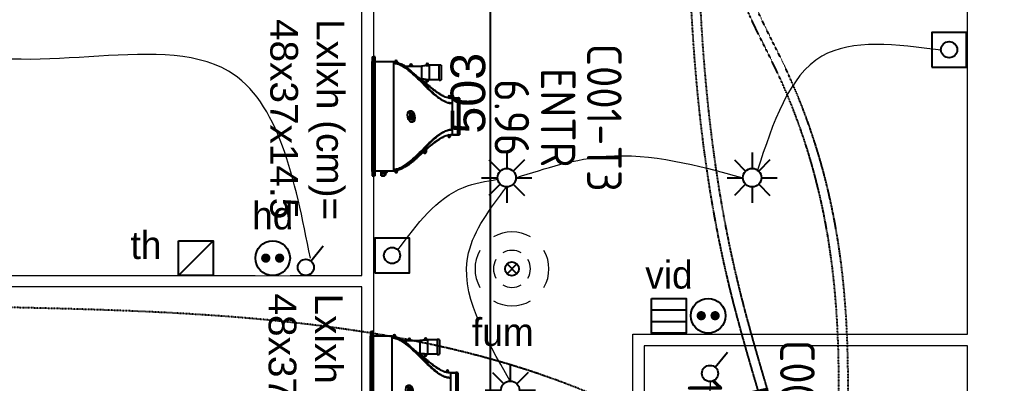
# Model space of a CAD drawing. Header units: millimetres. Extents: x 454430 to 532383, y -370512 to -310890.
# Drawn here: x 463723 to 467927, y -332664 to -331088 of the extents above; entities that cross this region are included whole.
import ezdxf

# ---------------------------------------------------------------- set-up
doc = ezdxf.new("R2010")
doc.units = ezdxf.units.MM
doc.set_wipeout_variables(frame=1)
doc.linetypes.add('prlm_ef', pattern=[0.165, 0.1, -0.065])
doc.linetypes.add('prlm_gaz', pattern=[36, 24, -3, 0, -3, 0, -3, 0, -3])
doc.layers.add('_GAZELEC-BOITE INCORPO', color=36, linetype='Continuous', lineweight=18)
for name, color, linetype in [('_GAZELEC-EAU CHAUDE', 1, 'Continuous'), ('prlm-CHAUFF', 30, 'Continuous'), ('prlm-EAU-EF', 161, 'Continuous'), ('prlm-ELEC-CFA', 181, 'Continuous'), ('prlm-ELEC-CFO', 201, 'Continuous'), ('prlm-ELEC-SSI', 230, 'Continuous'), ('prlm-GAZ', 20, 'Continuous')]:
    doc.layers.add(name, color=color, linetype=linetype)
doc.layers.add('prlm-xpoly', color=7, linetype='Continuous', plot=False)
doc.styles.add('Arial', font='arial.ttf')
doc.styles.add('prlm-elec-cfa', font='comic.ttf', dxfattribs={"height": 12})
doc.styles.add('prlm-elec-cfo', font='comic.ttf', dxfattribs={"height": 12})
doc.styles.add('prlm-elec-ssi', font='comic.ttf', dxfattribs={"height": 12})
doc.styles.add('prlm-xpoly', font='isocp.shx', dxfattribs={"height": 15})
doc.styles.get("Standard").update_dxf_attribs({"font": 'arial.ttf'})
doc.dimstyles.new('200', dxfattribs={"dimtxt": 150, "dimasz": 25, "dimexe": 50, "dimexo": 50, "dimgap": 20, "dimtad": 1, "dimdec": 0, "dimlfac": 0.1, "dimdsep": 46, "dimtxsty": 'Arial', "dimblk1": 'DOTBLANK', "dimblk2": 'DOTBLANK', "dimsah": 1, "dimcen": 25, "dimclrd": 5, "dimclre": 5, "dimadec": 0, "dimazin": 0, "dimtfac": 1, "dimtdec": 0, "dimtmove": 0, "dimatfit": 3, "dimldrblk": 'DOTBLANK', "dimfxl": 50, "dimtolj": 1, "dimtzin": 0, "dimarcsym": 0})

# ---------------------------------------------------------------- blocks, each defined once
blk = doc.blocks.new('xi.SA')
at = {"layer": 'prlm-ELEC-CFO', "color": 0}
blk.add_lwpolyline([(0.2, -1.28), (5.5, 5.28)], dxfattribs=at)
blk.add_circle((-2, -4), 3.5, dxfattribs=at)
blk = doc.blocks.new('xi.PC')
at = {"color": 0, "lineweight": 5}
blk.add_wipeout([(-7.5, -7.5), (7.5, -7.5), (7.5, 7.5), (-7.5, 7.5)], dxfattribs=at).dxf.layer = 'prlm-ELEC-CFO'
at = {"layer": 'prlm-ELEC-CFO', "color": 0, "linetype": 'ByBlock', "lineweight": 5, "const_width": 2}
for points in [[(-4, 0, 1), (-2, 0, 1)], [(2, 0, 1), (4, 0, 1)]]:
    blk.add_lwpolyline(points, format="xyb", close=True, dxfattribs=at)
at = {"layer": 'prlm-ELEC-CFO', "color": 0, "linetype": 'ByBlock', "lineweight": -2}
blk.add_circle((0, 0), 7.5, dxfattribs=at)
blk = doc.blocks.new('xi.BP')
at = {"layer": 'prlm-ELEC-CFO', "color": 0, "flags": 128}
blk.add_lwpolyline([(-7.5, -7.5), (7.5, -7.5), (7.5, 7.5), (-7.5, 7.5)], close=True, dxfattribs=at)
at = {"layer": 'prlm-ELEC-CFO', "color": 0}
blk.add_circle((0, 0), 3.5, dxfattribs=at)
blk = doc.blocks.new('xi.SPOT')
at = {"color": 0, "lineweight": 5}
blk.add_wipeout([(-4, 0), (-2.83, -2.83), (0, -4), (2.83, -2.83), (4, 0), (2.83, 2.83), (0, 4), (-2.83, 2.83)], dxfattribs=at).dxf.layer = 'prlm-ELEC-CFO'
at = {"layer": 'prlm-ELEC-CFO', "color": 0, "linetype": 'ByBlock', "lineweight": -2, "flags": 128}
for points in [[(0, 10.88), (0, 4)], [(-7.69, 7.69), (-2.83, 2.83)], [(7.69, 7.69), (2.83, 2.83)], [(-10.88, 0), (-4, 0)], [(4, 0), (10.88, 0)], [(-2.83, -2.83), (-7.69, -7.69)], [(0, -4), (0, -10.88)], [(2.83, -2.83), (7.69, -7.69)]]:
    blk.add_lwpolyline(points, dxfattribs=at)
at = {"layer": 'prlm-ELEC-CFO', "color": 0, "linetype": 'ByBlock', "lineweight": -2}
blk.add_circle((0, 0), 4, dxfattribs=at)
blk = doc.blocks.new('xi.PCHD')
at = {"color": 0, "lineweight": 5}
blk.add_wipeout([(-7.5, -7.5), (7.5, -7.5), (7.5, 7.5), (-7.5, 7.5)], dxfattribs=at).dxf.layer = 'prlm-ELEC-CFO'
at = {"layer": 'prlm-ELEC-CFO', "color": 0, "linetype": 'ByBlock', "lineweight": 5, "const_width": 2}
for points in [[(-4, 0, 1), (-2, 0, 1)], [(2, 0, 1), (4, 0, 1)]]:
    blk.add_lwpolyline(points, format="xyb", close=True, dxfattribs=at)
at = {"layer": 'prlm-ELEC-CFO', "color": 0, "linetype": 'ByBlock', "lineweight": -2}
blk.add_circle((0, 0), 7.5, dxfattribs=at)
blk = doc.blocks.new('xi.fum')
at = {"color": 0}
blk.add_wipeout([(-10.61, -10.61), (-15, 0), (-10.61, 10.61), (0, 15), (10.61, 10.61), (15, 0), (10.61, -10.61), (0, -15)], dxfattribs=at).dxf.layer = 'prlm-ELEC-SSI'
at = {"layer": 'prlm-ELEC-SSI', "color": 0}
for points in [[(-2.12, 2.12), (2.12, -2.12)], [(2.12, 2.12), (-2.12, -2.12)]]:
    blk.add_lwpolyline(points, dxfattribs=at)
blk.add_circle((0, 0), 3, dxfattribs=at)
at = {"layer": 'prlm-ELEC-SSI', "color": 0, "lineweight": 13}
for radius, start, end in [(16, 60, 120), (16, 150, 210), (8, 60, 120), (16, 330, 30), (8, 150, 210), (8, 330, 30), (8, 240, 300), (16, 240, 300)]:
    blk.add_arc((0, 0), radius, start, end, dxfattribs=at)
blk = doc.blocks.new('xi.twintop')
at = {"layer": 'prlm-CHAUFF', "ltscale": 50}
for p, q in [((-8, 35.6), (8, 35.6)), ((-7.9, 36.5), (7.9, 36.5)), ((-7.9, 35.6), (-7.9, 33.5)), ((-7.9, 33.5), (-7.9, 35.6)), ((7.9, 35.6), (7.9, 33.5)), ((7.9, 33.5), (7.9, 35.6)), ((-8.61, 31.95), (-8.61, 32.05)), ((-8.61, 32.05), (-8.51, 32.05)), ((-8.51, 31.95), (-8.61, 31.95)), ((-8.51, 32.16), (-8.41, 32.16)), ((-8.51, 32.05), (-8.51, 32.16)), ((-8.51, 31.84), (-8.51, 31.95)), ((-8.41, 31.84), (-8.51, 31.84)), ((-7.9, 32.5), (-8.46, 32.5)), ((-8.46, 31.5), (-8.16, 31.5)), ((-8.41, 32.16), (-8.41, 32.05)), ((-8.41, 32.05), (-8.3, 32.05)), ((-8.3, 31.95), (-8.41, 31.95)), ((-8.41, 31.95), (-8.41, 31.84)), ((-8.3, 32.05), (-8.3, 31.95)), ((-8.16, 31.5), (-7.95, 32.18)), ((-7.9, 32.5), (-7.95, 32.18)), ((-5.67, 33.5), (-7.9, 33.5)), ((5.67, 33.5), (-5.67, 33.5)), ((7.9, 33.5), (5.67, 33.5)), ((7.95, 32.18), (7.9, 32.5)), ((7.9, 32.5), (8.46, 32.5)), ((8.16, 31.5), (7.95, 32.18)), ((8.46, 31.5), (8.16, 31.5)), ((8.3, 31.95), (8.3, 32.05)), ((8.3, 32.05), (8.41, 32.05)), ((8.41, 31.95), (8.3, 31.95)), ((8.41, 32.16), (8.51, 32.16)), ((8.41, 32.05), (8.41, 32.16)), ((8.41, 31.84), (8.41, 31.95)), ((8.51, 31.84), (8.41, 31.84)), ((8.51, 32.16), (8.51, 32.05)), ((8.51, 32.05), (8.61, 32.05)), ((8.61, 31.95), (8.51, 31.95)), ((8.51, 31.95), (8.51, 31.84)), ((8.61, 32.05), (8.61, 31.95)), ((-15.75, 27.6), (-22.25, 27.6)), ((-22.15, 28.5), (-15.85, 28.5)), ((-22.15, 27.6), (-22.15, 23.5)), ((-22.15, 27.6), (-22.15, 23.5)), ((-15.85, 27.6), (-15.85, 23.5)), ((-15.85, 27.6), (-15.85, 23.5)), ((-9.41, 28.48), (-9.41, 28.48)), ((9.12, 29.02), (9.09, 29.02)), ((9.41, 28.48), (9.38, 28.48)), ((-22.56, 22.55), (-22.45, 22.55)), ((-22.56, 22.45), (-22.56, 22.55)), ((-22.45, 22.45), (-22.56, 22.45)), ((-22.45, 22.66), (-22.35, 22.66)), ((-22.45, 22.55), (-22.45, 22.66)), ((-22.45, 22.34), (-22.45, 22.45)), ((-22.35, 22.34), (-22.45, 22.34)), ((-22.4, 23), (-21.97, 23)), ((-21.85, 22), (-22.4, 22)), ((-22.35, 22.66), (-22.35, 22.55)), ((-22.35, 22.55), (-22.24, 22.55)), ((-22.24, 22.45), (-22.35, 22.45)), ((-22.35, 22.45), (-22.35, 22.34)), ((-22.24, 22.55), (-22.24, 22.45)), ((-15.85, 23.5), (-22.15, 23.5)), ((-21.97, 23), (-21.85, 22.06)), ((-21.85, 22.06), (-21.85, 22)), ((-16.2, 19.84), (-14.13, 22)), ((-14.13, 22), (-16.2, 19.84)), ((-16.15, 22.06), (-16.03, 23)), ((-16.15, 22), (-16.15, 22.06)), ((-15.6, 22), (-16.15, 22)), ((-16.03, 23), (-15.6, 23)), ((-15.76, 22.45), (-15.76, 22.55)), ((-15.76, 22.55), (-15.65, 22.55)), ((-15.65, 22.45), (-15.76, 22.45)), ((-15.65, 22.66), (-15.55, 22.66)), ((-15.65, 22.55), (-15.65, 22.66)), ((-15.65, 22.34), (-15.65, 22.45)), ((-15.55, 22.34), (-15.65, 22.34)), ((-15.55, 22.66), (-15.55, 22.55)), ((-15.55, 22.55), (-15.44, 22.55)), ((-15.55, 22.45), (-15.55, 22.34)), ((-15.44, 22.45), (-15.55, 22.45)), ((-15.44, 22.55), (-15.44, 22.45)), ((14.83, 21), (13.83, 22)), ((13.83, 22), (15.44, 22)), ((15.28, 21.45), (15.28, 21.55)), ((15.28, 21.55), (15.39, 21.55)), ((15.39, 21.45), (15.28, 21.45)), ((15.39, 21.66), (15.49, 21.66)), ((15.39, 21.55), (15.39, 21.66)), ((15.39, 21.34), (15.39, 21.45)), ((15.49, 21.34), (15.39, 21.34)), ((15.49, 21.66), (15.49, 21.55)), ((15.49, 21.55), (15.6, 21.55)), ((15.49, 21.45), (15.49, 21.34)), ((15.6, 21.45), (15.49, 21.45)), ((15.6, 21.55), (15.6, 21.45)), ((-21.8, 20), (-16.2, 20)), ((-21.8, 16), (-21.8, 20)), ((-21.8, 16), (-21.8, 20)), ((-16.2, 19.84), (-16.2, 20)), ((-16.2, 19.84), (-16.2, 20)), ((15.44, 21), (14.83, 21)), ((-22.36, 15.45), (-22.36, 15.55)), ((-22.36, 15.55), (-22.25, 15.55)), ((-22.25, 15.45), (-22.36, 15.45)), ((-22.25, 15.66), (-22.15, 15.66)), ((-22.25, 15.55), (-22.25, 15.66)), ((-22.25, 15.34), (-22.25, 15.45)), ((-22.15, 15.34), (-22.25, 15.34)), ((-22.2, 16), (-21.65, 16)), ((-21.65, 15), (-22.2, 15)), ((-22.15, 15.66), (-22.15, 15.55)), ((-22.15, 15.55), (-22.04, 15.55)), ((-22.15, 15.45), (-22.15, 15.34)), ((-22.04, 15.45), (-22.15, 15.45)), ((-22.04, 15.55), (-22.04, 15.45)), ((-21.8, 12.88), (-21.8, 15)), ((-21.8, 12.88), (-21.8, 15)), ((-21.65, 16), (-21.65, 15)), ((-23.96, 8.95), (-23.96, 9.05)), ((-23.96, 9.05), (-23.85, 9.05)), ((-23.85, 8.95), (-23.96, 8.95)), ((-23.85, 9.16), (-23.75, 9.16)), ((-23.85, 9.05), (-23.85, 9.16)), ((-23.85, 8.84), (-23.85, 8.95)), ((-23.75, 8.84), (-23.85, 8.84)), ((-23.8, 9.5), (-23.19, 9.5)), ((-23.36, 8.5), (-23.8, 8.5)), ((-23.75, 9.16), (-23.75, 9.05)), ((-23.75, 9.05), (-23.64, 9.05)), ((-23.75, 8.95), (-23.75, 8.84)), ((-23.64, 8.95), (-23.75, 8.95)), ((-23.64, 9.05), (-23.64, 8.95)), ((-23.36, 8.42), (-23.36, 8.5)), ((23.19, 9.5), (23.8, 9.5)), ((23.36, 8.42), (23.36, 8.5)), ((23.8, 8.5), (23.36, 8.5)), ((23.64, 8.95), (23.64, 9.05)), ((23.64, 9.05), (23.75, 9.05)), ((23.75, 8.95), (23.64, 8.95)), ((23.75, 9.16), (23.85, 9.16)), ((23.75, 9.05), (23.75, 9.16)), ((23.75, 8.84), (23.75, 8.95)), ((23.85, 8.84), (23.75, 8.84)), ((23.85, 9.16), (23.85, 9.05)), ((23.85, 9.05), (23.96, 9.05)), ((23.85, 8.95), (23.85, 8.84)), ((23.96, 8.95), (23.85, 8.95)), ((23.96, 9.05), (23.96, 8.95)), ((23.7, 8), (-23.7, 8)), ((-23.7, 8), (-23.7, 0)), ((23.7, 8), (23.7, 0)), ((24.18, 4.47), (23.7, 4.81)), ((24.06, 4.42), (23.7, 4.66)), ((24.06, 2.6), (24.06, 4.42)), ((24.64, 4.04), (24.06, 4.42)), ((24.2, 4.46), (24.18, 4.47)), ((24.54, 4.24), (24.2, 4.46)), ((24.35, 4.85), (24.33, 4.89)), ((24.35, 4.36), (24.35, 4.85)), ((24.35, 4.85), (24.36, 4.85)), ((24.41, 4.79), (24.43, 4.83)), ((24.41, 4.79), (24.41, 4.32)), ((25.01, 4.43), (24.41, 4.79)), ((24.43, 4.83), (25.04, 4.47)), ((25.04, 4.47), (25.01, 4.43)), ((25.01, 4.25), (25.01, 4.43)), ((25.02, 4.42), (25.01, 4.43)), ((25.06, 4.46), (25.02, 4.42)), ((25.02, 4.42), (25.02, 4.25)), ((25.28, 4.25), (25.02, 4.42)), ((25.04, 4.47), (25.06, 4.46)), ((25.06, 4.46), (25.39, 4.24)), ((-25.75, 0), (-25.75, -0.73)), ((25.75, 0), (-25.75, 0)), ((23.7, 2.6), (24.06, 2.6)), ((23.7, 2.57), (23.73, 2.6)), ((23.79, 2.6), (23.88, 2.51)), ((23.88, 2.51), (23.97, 2.6)), ((24.04, 2.6), (24.13, 2.51)), ((24.64, 2.6), (24.06, 2.6)), ((24.13, 2.51), (24.22, 2.6)), ((24.18, 2.56), (24.24, 2.51)), ((24.24, 2.51), (24.3, 2.58)), ((24.28, 2.6), (24.37, 2.51)), ((24.37, 2.51), (24.46, 2.6)), ((24.42, 2.57), (24.48, 2.51)), ((24.48, 2.51), (24.56, 2.58)), ((24.54, 2.6), (24.63, 2.51)), ((24.63, 2.51), (24.72, 2.6)), ((24.64, 4.04), (24.72, 4.01)), ((24.64, 2.6), (24.64, 4.04)), ((24.72, 2.65), (24.64, 2.6)), ((24.64, 2.6), (24.64, 2.6)), ((25.66, 2.6), (24.64, 2.6)), ((24.7, 2.58), (24.77, 2.51)), ((24.72, 4.01), (24.72, 2.65)), ((24.72, 2.65), (25.71, 2.65)), ((24.73, 2.6), (24.82, 2.51)), ((24.77, 2.51), (24.79, 2.53)), ((24.82, 2.51), (24.91, 2.6)), ((24.9, 2.59), (24.98, 2.51)), ((24.98, 2.51), (25.07, 2.6)), ((25.02, 2.54), (25.05, 2.51)), ((25.05, 2.51), (25.09, 2.55)), ((25.06, 2.58), (25.13, 2.51)), ((25.13, 2.51), (25.22, 2.6)), ((25.19, 2.57), (25.25, 2.51)), ((25.25, 2.51), (25.34, 2.6)), ((25.27, 2.53), (25.29, 2.51)), ((25.29, 2.51), (25.32, 2.54)), ((25.31, 2.56), (25.36, 2.51)), ((25.36, 2.51), (25.45, 2.6)), ((25.4, 2.55), (25.44, 2.51)), ((25.44, 2.51), (25.53, 2.6)), ((25.48, 2.54), (25.51, 2.51)), ((25.51, 2.51), (25.6, 2.6)), ((25.53, 2.53), (25.55, 2.51)), ((25.55, 2.51), (25.64, 2.6)), ((25.71, 2.65), (25.66, 2.6)), ((25.66, 2.6), (25.66, 2.6)), ((25.71, 2.65), (25.71, 4.01)), ((25.75, 0), (25.75, -0.73)), ((-25.75, -0.81), (-25.75, -0.73)), ((-25.75, -0.73), (25.75, -0.73)), ((-25.75, -1.3), (-25.75, -0.81)), ((25.75, -0.81), (-25.75, -0.81)), ((-25.75, -1.3), (25.75, -1.3)), ((23.75, -0.99), (-23.75, -0.99)), ((-23.75, -1.06), (-23.75, -0.99)), ((-23.55, -0.99), (-23.75, -1.06)), ((-23.75, -1.06), (23.75, -1.06)), ((23.75, -1.11), (-23.75, -1.11)), ((-23.75, -1.16), (-23.75, -1.11)), ((-23.59, -1.11), (-23.75, -1.16)), ((-23.75, -1.16), (23.75, -1.16)), ((23.75, -1.2), (-23.75, -1.2)), ((-23.75, -1.23), (-23.75, -1.2)), ((-23.64, -1.2), (-23.75, -1.23)), ((-23.75, -1.23), (23.75, -1.23)), ((23.75, -1.26), (-23.75, -1.26)), ((-23.75, -1.28), (-23.75, -1.26)), ((-23.68, -1.26), (-23.75, -1.28)), ((-23.75, -1.28), (23.75, -1.28)), ((23.75, -1.29), (-23.75, -1.29)), ((-23.75, -1.3), (-23.75, -1.29)), ((-23.73, -1.29), (-23.75, -1.3)), ((-23.75, -1.3), (23.75, -1.3)), ((23.75, -1.06), (23.55, -0.99)), ((23.75, -1.16), (23.59, -1.11)), ((23.75, -1.23), (23.64, -1.2)), ((23.75, -1.28), (23.68, -1.26)), ((23.75, -1.3), (23.73, -1.29)), ((23.75, -0.99), (23.75, -1.06)), ((23.75, -1.11), (23.75, -1.16)), ((23.75, -1.2), (23.75, -1.23)), ((23.75, -1.26), (23.75, -1.28)), ((23.75, -1.29), (23.75, -1.3)), ((25.75, -0.73), (25.75, -0.81)), ((25.75, -1.3), (25.75, -0.81))]:
    blk.add_line(p, q, dxfattribs=at)
for centre, radius in [((-8.46, 32), 0.3), ((-8.46, 32), 0.25), ((8.46, 32), 0.3), ((8.46, 32), 0.25), ((-22.4, 22.5), 0.3), ((-22.4, 22.5), 0.25), ((-15.6, 22.5), 0.3), ((-15.6, 22.5), 0.25), ((15.44, 21.5), 0.3), ((15.44, 21.5), 0.25), ((-22.2, 15.5), 0.3), ((-22.2, 15.5), 0.25), ((-23.8, 9), 0.3), ((-23.8, 9), 0.25), ((23.8, 9), 0.3), ((23.8, 9), 0.25)]:
    blk.add_circle(centre, radius, dxfattribs=at)
for centre, radius, start, end in [((-6.01, 35.83), 2, 160.5755, 186.7441), ((-6.01, 35.83), 2, 160.5755, 186.7441), ((6.01, 35.83), 2, 353.2559, 19.4245), ((6.01, 35.83), 2, 353.2559, 19.4245), ((-19.51, 34.47), 11.74, 332.3321, 345.441), ((-19.16, 34.32), 11.35, 332.1374, 345.6929), ((-8.46, 32), 0.5, 90, 270), ((-15.67, 33.51), 7.77, 352.5456, 359.9423), ((-15.72, 33.51), 7.82, 352.5763, 359.9264), ((-15.07, 33.49), 7.17, 352.0923, 353.5448), ((-15.07, 33.49), 7.17, 353.9053, 0.1157), ((15.11, 33.49), 7.25, 179.9215, 187.8382), ((15.67, 33.51), 7.77, 180.0577, 187.4544), ((15.72, 33.51), 7.82, 180.0736, 187.4237), ((21.1, 34.98), 13.43, 192.9954, 216.0824), ((19.16, 34.32), 11.35, 194.4106, 207.8626), ((8.46, 32), 0.5, 270, 90), ((-20.26, 27.83), 2, 160.5755, 186.7441), ((-20.26, 27.83), 2, 160.5755, 186.7441), ((-17.74, 27.83), 2, 353.2559, 19.4245), ((-17.74, 27.83), 2, 353.2559, 19.4245), ((-43.13, 48.06), 39, 319.3887, 329.86), ((-43.13, 48.06), 39, 319.3887, 329.8601), ((-26.92, 38.17), 20.01, 331.0483, 332.7983), ((-26.92, 38.17), 20.01, 331.0482, 332.7982), ((26.92, 38.17), 20.01, 207.2018, 208.9518), ((43.13, 48.06), 39, 210.1399, 220.6113), ((43.13, 48.06), 39, 212.5506, 220.6113), ((-22.4, 22.5), 0.5, 90, 270), ((-15.6, 22.5), 0.5, 270, 90), ((-22.51, 30.1), 11.66, 315.9701, 320.4245), ((-22.76, 30.33), 11.99, 316.0326, 320.3619), ((22.51, 30.1), 11.66, 219.5755, 224.0299), ((22.76, 30.33), 11.99, 219.6381, 223.9674), ((15.44, 21.5), 0.5, 270, 90), ((-44.74, 40.05), 35.1, 315.7111, 319.5265), ((-22.2, 15.5), 0.5, 90, 270), ((-2.48, -0.77), 23.65, 136.4099, 144.7501), ((-23.8, 9), 0.5, 90, 270), ((-11.41, 6.64), 12.12, 163.7263, 166.3852), ((23.8, 9), 0.5, 270, 90), ((17.64, -7.23), 13.85, 61.9182, 64.0515), ((17.76, -6.88), 13.43, 62.115, 63.7632), ((18.29, -6.04), 12.5, 61.3177, 61.5903), ((24.75, 5.45), 0.703, 233.033, 242.9325), ((24.72, 5.11), 0.448, 214.6713, 225.4982), ((25.88, 4.92), 0.836, 234.1326, 239.2425), ((18.29, -6.04), 12.5, 53.7494, 55.0637)]:
    blk.add_arc(centre, radius, start, end, dxfattribs=at)
blk.add_ellipse((0, 15.55), major_axis=(2.49, 0.57), ratio=0.600775, dxfattribs=at)
for points, knots in [([(-5.67, 33.5), (-5.67, 33.33), (-5.68, 33.16), (-5.7, 32.82), (-5.72, 32.65), (-5.8, 32.15), (-5.87, 31.82), (-6.05, 31.16), (-6.16, 30.84), (-6.41, 30.21), (-6.55, 29.9), (-7, 29), (-7.34, 28.43), (-8.08, 27.34), (-8.47, 26.81), (-9.69, 25.27), (-10.57, 24.3), (-12.38, 22.39), (-13.32, 21.46), (-15.19, 19.6), (-16.12, 18.67), (-17.95, 16.77), (-18.84, 15.8), (-20.08, 14.27), (-20.47, 13.75), (-21.03, 12.94), (-21.21, 12.66), (-21.55, 12.09), (-21.72, 11.8), (-22.17, 10.91), (-22.43, 10.31), (-22.7, 9.36), (-22.77, 9.03), (-22.86, 8.47), (-22.88, 8.24), (-22.89, 8)], [0, 0, 0, 0, 0.015625, 0.015625, 0.03125, 0.03125, 0.0625, 0.0625, 0.09375, 0.09375, 0.125, 0.125, 0.1875, 0.1875, 0.25, 0.25, 0.375, 0.375, 0.5, 0.5, 0.625, 0.625, 0.75, 0.75, 0.8125, 0.8125, 0.84375, 0.84375, 0.875, 0.875, 0.9375, 0.9375, 0.96875, 0.96875, 0.9907189, 0.9907189, 0.9907189, 0.9907189]), ([(-18.04, 17.26), (-16.85, 18.51), (-15.59, 19.7), (-13.1, 22.1), (-11.85, 23.3), (-10.07, 25.17), (-9.49, 25.81), (-8.39, 27.13), (-7.87, 27.82), (-7.16, 28.91), (-6.93, 29.29), (-6.52, 30.07), (-6.33, 30.48), (-6.02, 31.31), (-5.89, 31.74), (-5.76, 32.39), (-5.73, 32.61), (-5.69, 32.95), (-5.69, 33.06), (-5.67, 33.28), (-5.67, 33.39), (-5.67, 33.5)], [0, 0, 0, 0, 0.25, 0.25, 0.5, 0.5, 0.625, 0.625, 0.75, 0.75, 0.8125, 0.8125, 0.875, 0.875, 0.9375, 0.9375, 0.96875, 0.96875, 0.984375, 0.984375, 1, 1, 1, 1]), ([(-8.9, 29.46), (-9.06, 29.12), (-9.43, 28.41), (-10.08, 27.35), (-10.83, 26.27), (-11.65, 25.18), (-12.54, 24.1), (-13.65, 22.81), (-14.86, 21.46), (-15.81, 20.43), (-16.2, 20)], [0.1568082, 0.1568082, 0.1568082, 0.1568082, 0.2305418, 0.3149874, 0.4025619, 0.4929385, 0.5856877, 0.6803551, 0.8317746, 0.9509578, 0.9509578, 0.9509578, 0.9509578]), ([(5.67, 33.5), (5.67, 33.33), (5.68, 33.16), (5.71, 32.81), (5.73, 32.64), (5.81, 32.14), (5.88, 31.8), (6.08, 31.14), (6.2, 30.82), (6.47, 30.19), (6.62, 29.88), (7.1, 28.98), (7.46, 28.42), (8.23, 27.34), (8.65, 26.82), (9.93, 25.3), (10.84, 24.34), (12.72, 22.46), (13.69, 21.54), (15.61, 19.69), (16.57, 18.77), (18.43, 16.87), (19.34, 15.9), (20.59, 14.36), (20.99, 13.83), (21.55, 13), (21.73, 12.72), (22.07, 12.15), (22.24, 11.85), (22.69, 10.95), (22.94, 10.33), (23.21, 9.37), (23.28, 9.05), (23.36, 8.48), (23.38, 8.24), (23.39, 8)], [0, 0, 0, 0, 0.015625, 0.015625, 0.03125, 0.03125, 0.0625, 0.0625, 0.09375, 0.09375, 0.125, 0.125, 0.1875, 0.1875, 0.25, 0.25, 0.375, 0.375, 0.5, 0.5, 0.625, 0.625, 0.75, 0.75, 0.8125, 0.8125, 0.84375, 0.84375, 0.875, 0.875, 0.9375, 0.9375, 0.96875, 0.96875, 0.9908046, 0.9908046, 0.9908046, 0.9908046]), ([(22.89, 8), (22.88, 8.24), (22.86, 8.47), (22.77, 9.03), (22.7, 9.36), (22.43, 10.31), (22.17, 10.91), (21.72, 11.8), (21.55, 12.09), (21.21, 12.66), (21.03, 12.94), (20.47, 13.75), (20.08, 14.27), (18.84, 15.8), (17.95, 16.77), (16.12, 18.67), (15.18, 19.6), (13.32, 21.46), (12.38, 22.39), (10.57, 24.3), (9.69, 25.27), (8.47, 26.81), (8.08, 27.34), (7.34, 28.43), (7, 29), (6.55, 29.9), (6.41, 30.21), (6.16, 30.84), (6.05, 31.16), (5.87, 31.82), (5.79, 32.15), (5.72, 32.65), (5.7, 32.82), (5.68, 33.16), (5.67, 33.33), (5.67, 33.5)], [0.0092808, 0.0092808, 0.0092808, 0.0092808, 0.03125, 0.03125, 0.0625, 0.0625, 0.125, 0.125, 0.15625, 0.15625, 0.1875, 0.1875, 0.25, 0.25, 0.375, 0.375, 0.5, 0.5, 0.625, 0.625, 0.75, 0.75, 0.8125, 0.8125, 0.875, 0.875, 0.90625, 0.90625, 0.9375, 0.9375, 0.96875, 0.96875, 0.984375, 0.984375, 1, 1, 1, 1]), ([(14.38, 22), (14.06, 22.36), (13.37, 23.14), (12.33, 24.35), (11.38, 25.54), (10.58, 26.62), (9.93, 27.59), (9.37, 28.52), (9.05, 29.15), (8.91, 29.44)], [0.5730592, 0.5730592, 0.5730592, 0.5730592, 0.626259, 0.6884084, 0.7489718, 0.7930827, 0.8358988, 0.8773199, 0.9123747, 0.9123747, 0.9123747, 0.9123747]), ([(-18.04, 17.26), (-17.81, 17.52), (-17.58, 17.79), (-17.17, 18.3), (-16.98, 18.55), (-16.64, 19.03), (-16.49, 19.25), (-16.32, 19.53), (-16.28, 19.62), (-16.22, 19.76), (-16.2, 19.81), (-16.2, 19.84)], [0, 0, 0, 0, 0.25, 0.25, 0.5, 0.5, 0.75, 0.75, 0.875, 0.875, 1, 1, 1, 1]), ([(23.19, 9.5), (23.12, 9.79), (23.04, 10.07), (22.86, 10.64), (22.75, 10.92), (22.41, 11.74), (22.14, 12.27), (21.56, 13.3), (21.24, 13.8), (20.57, 14.77), (20.21, 15.25), (19.11, 16.65), (18.33, 17.54), (16.73, 19.29), (15.91, 20.15), (15.09, 21)], [0, 0, 0, 0, 0.0625, 0.0625, 0.125, 0.125, 0.25, 0.25, 0.375, 0.375, 0.5, 0.5, 0.75, 0.75, 1, 1, 1, 1]), ([(21.4, 13.55), (21.3, 13.71), (20.98, 14.2), (20.41, 15.02), (19.67, 15.99), (18.88, 16.96), (17.95, 18.04), (16.9, 19.22), (15.98, 20.24), (15.44, 20.84), (15.29, 21)], [0.1694223, 0.1694223, 0.1694223, 0.1694223, 0.1906001, 0.2339285, 0.2787061, 0.3247019, 0.3716424, 0.4351709, 0.4991397, 0.523565, 0.523565, 0.523565, 0.523565]), ([(-23.39, 8), (-23.38, 8.28), (-23.35, 8.55), (-23.25, 9.19), (-23.16, 9.55), (-22.84, 10.61), (-22.54, 11.29), (-21.83, 12.6), (-21.42, 13.22), (-20.56, 14.41), (-20.09, 14.98), (-19.62, 15.54)], [0.0331631, 0.0331631, 0.0331631, 0.0331631, 0.125, 0.125, 0.25, 0.25, 0.5, 0.5, 0.75, 0.75, 1, 1, 1, 1]), ([(-23.19, 9.5), (-23.12, 9.8), (-23.04, 10.09), (-22.9, 10.53), (-22.84, 10.67), (-22.74, 10.96), (-22.68, 11.1), (-22.5, 11.53), (-22.37, 11.8), (-22.1, 12.35), (-21.95, 12.61), (-21.8, 12.88)], [0, 0, 0, 0, 0.25, 0.25, 0.375, 0.375, 0.5, 0.5, 0.75, 0.75, 1, 1, 1, 1]), ([(-21.8, 12.88), (-21.96, 12.6), (-22.11, 12.32), (-22.4, 11.74), (-22.54, 11.45), (-22.78, 10.85), (-22.89, 10.55), (-23.01, 10.17), (-23.03, 10.1), (-23.05, 10.03)], [0, 0, 0, 0, 0.25, 0.25, 0.5, 0.5, 0.75, 0.75, 0.8062429, 0.8062429, 0.8062429, 0.8062429]), ([(-1.94, 14.63), (-1.21, 15.35), (-0.84, 15.44), (-0.45, 15.4), (0.16, 15.33), (0.81, 14.93), (1.54, 15.51)], [0, 0, 0, 0, 0.389075, 0.389075, 0.389075, 1, 1, 1, 1]), ([(-1.63, 15.67), (-0.9, 16.39), (-0.53, 16.49), (-0.14, 16.44), (0.47, 16.38), (1.12, 15.98), (1.85, 16.55)], [0, 0, 0, 0, 0.389075, 0.389075, 0.389075, 1, 1, 1, 1]), ([(24.24, 4.96), (24.23, 4.96), (24.23, 4.96), (24.22, 4.97), (24.2, 4.97), (24.19, 4.97), (24.18, 4.98), (24.16, 4.98), (24.15, 4.98), (24.13, 4.99), (24.11, 4.99), (24.09, 4.99), (24.08, 4.99), (24.05, 4.99), (24.02, 4.99), (23.98, 4.99), (23.93, 4.98), (23.89, 4.98), (23.84, 4.97), (23.78, 4.96), (23.74, 4.95), (23.71, 4.95), (23.7, 4.94)], [0.1059402, 0.1059402, 0.1059402, 0.1059402, 0.1359504, 0.1694868, 0.202886, 0.2361704, 0.2693627, 0.3024859, 0.3355633, 0.3686184, 0.401675, 0.434757, 0.4678887, 0.5010941, 0.5629781, 0.6246926, 0.6863942, 0.7482374, 0.8103737, 0.8729511, 0.9361135, 0.9654522, 0.9654522, 0.9654522, 0.9654522]), ([(23.7, 4.91), (23.71, 4.91), (23.72, 4.91), (23.74, 4.92), (23.78, 4.92), (23.81, 4.93), (23.83, 4.93), (23.86, 4.94), (23.89, 4.94), (23.92, 4.95), (23.94, 4.95), (23.97, 4.95), (23.99, 4.96), (24.02, 4.96), (24.04, 4.96), (24.06, 4.96), (24.08, 4.96), (24.11, 4.96), (24.14, 4.96), (24.18, 4.96), (24.21, 4.95), (24.24, 4.95), (24.26, 4.94), (24.28, 4.93), (24.3, 4.92), (24.32, 4.91), (24.33, 4.9), (24.33, 4.89)], [0.053874, 0.053874, 0.053874, 0.053874, 0.0607104, 0.0907643, 0.1206402, 0.1503557, 0.1799287, 0.2093776, 0.238721, 0.2679778, 0.2971672, 0.3263086, 0.3554219, 0.3845269, 0.4136437, 0.4427926, 0.4719939, 0.5012681, 0.5562327, 0.6110034, 0.6657154, 0.7205017, 0.7754929, 0.8308166, 0.8865967, 0.9429527, 1, 1, 1, 1]), ([(24.35, 4.85), (24.35, 4.86), (24.35, 4.86), (24.34, 4.87), (24.33, 4.88), (24.32, 4.88), (24.31, 4.89), (24.3, 4.89), (24.29, 4.9), (24.28, 4.9), (24.26, 4.91), (24.25, 4.91), (24.23, 4.91), (24.22, 4.92), (24.2, 4.92), (24.18, 4.92), (24.17, 4.92), (24.15, 4.92), (24.12, 4.92), (24.09, 4.92), (24.05, 4.92), (24, 4.92), (23.95, 4.91), (23.9, 4.9), (23.85, 4.89), (23.79, 4.88), (23.74, 4.87), (23.71, 4.86), (23.7, 4.86)], [0, 0, 0, 0, 0.0300773, 0.0600539, 0.0899314, 0.1197114, 0.1493956, 0.1789856, 0.2084831, 0.2378898, 0.2672073, 0.2964374, 0.3255817, 0.3546421, 0.3836203, 0.4125181, 0.4413372, 0.4700795, 0.4987468, 0.5532579, 0.6080368, 0.6630958, 0.7184471, 0.7741027, 0.8300742, 0.8863734, 0.9430116, 0.9677174, 0.9677174, 0.9677174, 0.9677174]), ([(24.65, 4.2), (24.65, 4.2), (24.64, 4.2), (24.64, 4.2), (24.63, 4.2), (24.63, 4.2), (24.62, 4.2), (24.61, 4.21), (24.6, 4.21), (24.59, 4.21), (24.58, 4.22), (24.55, 4.23), (24.54, 4.24), (24.54, 4.24)], [0, 0, 0, 0, 0.061789, 0.122374, 0.182441, 0.242697, 0.303842, 0.366548, 0.43144, 0.49908, 0.668346, 0.832646, 1, 1, 1, 1]), ([(25.45, 4.21), (25.44, 4.21), (25.44, 4.22), (25.43, 4.22), (25.41, 4.23), (25.4, 4.23), (25.39, 4.24), (25.37, 4.24), (25.36, 4.25), (25.34, 4.25), (25.32, 4.25), (25.3, 4.26), (25.29, 4.26), (25.27, 4.26), (25.24, 4.26), (25.22, 4.26), (25.2, 4.26), (25.17, 4.26), (25.13, 4.26), (25.08, 4.26), (25.03, 4.26), (24.97, 4.25), (24.91, 4.24), (24.85, 4.24), (24.79, 4.23), (24.72, 4.21), (24.67, 4.21), (24.65, 4.2)], [0.0304712, 0.0304712, 0.0304712, 0.0304712, 0.0599457, 0.0897682, 0.1195016, 0.1491541, 0.1787343, 0.2082505, 0.2377114, 0.2671256, 0.2965018, 0.3258487, 0.355175, 0.3844897, 0.4138015, 0.4431194, 0.4724522, 0.5018089, 0.5568669, 0.611863, 0.6668562, 0.7219052, 0.7770682, 0.8324028, 0.8879658, 0.9438132, 1, 1, 1, 1]), ([(25.71, 4.01), (25.69, 4.04), (25.65, 4.06), (25.55, 4.09), (25.48, 4.1), (25.35, 4.1), (25.31, 4.1), (25.21, 4.09), (25.16, 4.09), (24.98, 4.06), (24.86, 4.04), (24.72, 4.01)], [0, 0, 0, 0, 0.25, 0.25, 0.5, 0.5, 0.625, 0.625, 0.75, 0.75, 1, 1, 1, 1])]:
    blk.add_open_spline(points, degree=3, knots=knots, dxfattribs=at)
for points in [[(-22.15, 23.5), (-22.15, 23.33), (-22.14, 23.17), (-22.13, 23)], [(-22.15, 23.5), (-22.15, 23.33), (-22.14, 23.17), (-22.13, 23)], [(-22.01, 22), (-21.91, 21.33), (-21.8, 20.67), (-21.8, 20)], [(-22.01, 22), (-21.91, 21.33), (-21.8, 20.67), (-21.8, 20)], [(-15.99, 22), (-16.09, 21.33), (-16.2, 20.67), (-16.2, 20)], [(-15.99, 22), (-16.09, 21.33), (-16.2, 20.67), (-16.2, 20)], [(-15.85, 23.5), (-15.85, 23.33), (-15.86, 23.17), (-15.87, 23)], [(-15.85, 23.5), (-15.85, 23.33), (-15.86, 23.17), (-15.87, 23)], [(-0.55, 15.04), (-0.94, 15.09), (-1.32, 14.99), (-1.94, 14.63)], [(-1.78, 15.16), (-1.06, 15.88), (-0.68, 15.97), (-0.29, 15.93)], [(-0.39, 15.58), (-0.78, 15.62), (-1.16, 15.52), (-1.78, 15.16)], [(-0.23, 16.09), (-0.63, 16.13), (-1.01, 16.03), (-1.63, 15.67)], [(1.54, 15.51), (0.72, 14.57), (0.07, 14.98), (-0.55, 15.04)], [(1.7, 16.04), (0.88, 15.1), (0.23, 15.51), (-0.39, 15.58)], [(-0.29, 15.93), (0.32, 15.87), (0.96, 15.47), (1.7, 16.04)], [(1.85, 16.55), (1.03, 15.62), (0.38, 16.02), (-0.23, 16.09)], [(-23.19, 9.5), (-23.26, 9.17), (-23.32, 8.84), (-23.36, 8.5)], [(23.36, 8.5), (23.32, 8.84), (23.26, 9.17), (23.19, 9.5)]]:
    blk.add_open_spline(points, degree=3, dxfattribs=at)
at = {"layer": 'prlm-CHAUFF', "ltscale": 50, "insert": (-42.19, -13.41), "char_height": 12, "width": 139.7925, "attachment_point": 1}
blk.add_mtext('Lxlxh (cm)= 48x37x14.5', dxfattribs=at)
blk = doc.blocks.new('xi.th-ch')
at = {"layer": 'prlm-CHAUFF', "color": 0, "linetype": 'ByBlock', "lineweight": -2, "flags": 128}
blk.add_lwpolyline([(-7.5, 7.5), (7.5, 7.5), (7.5, -7.5), (-7.5, -7.5)], close=True, dxfattribs=at)
at = {"layer": 'prlm-CHAUFF', "color": 0}
blk.add_lwpolyline([(-7.5, -7.5), (7.5, 7.5)], dxfattribs=at)
blk = doc.blocks.new('xi.VID')
at = {"layer": 'prlm-ELEC-CFA', "color": 0, "linetype": 'ByBlock', "lineweight": -2, "flags": 128}
blk.add_lwpolyline([(-7.5, 7.5), (7.5, 7.5), (7.5, -7.5), (-7.5, -7.5)], close=True, dxfattribs=at)
at = {"layer": 'prlm-ELEC-CFA', "color": 0}
for points in [[(-7.5, 2.5), (7.5, 2.5)], [(-7.5, -2.5), (7.5, -2.5)]]:
    blk.add_lwpolyline(points, dxfattribs=at)
blk = doc.blocks.new('_DOTBLANK')
at = {"color": 0, "linetype": 'ByBlock'}
blk.add_line((-0.5, 0), (-1, 0), dxfattribs=at)
blk.add_circle((0, 0), 0.5, dxfattribs=at)
blk = doc.blocks.new('*D140')
at = {"layer": '_GAZELEC-BOITE INCORPO', "color": 5, "lineweight": -2, "transparency": 16777216}
for p, q in [((467331.6, -328891.2), (465712, -328891.2)), ((465762, -333898.9), (465762, -328916.2)), ((467331.6, -333923.9), (465712, -333923.9))]:
    blk.add_line(p, q, dxfattribs=at)
at = {"layer": '_GAZELEC-BOITE INCORPO', "color": 5, "lineweight": -2, "transparency": 16777216, "xscale": 25, "yscale": 25, "zscale": 25}
for p, rotation in [((465762, -328891.2), 90), ((465762, -333923.9), 270)]:
    blk.add_blockref('_DOTBLANK', p, dxfattribs=dict(at, rotation=rotation))
at = {"layer": '_GAZELEC-BOITE INCORPO', "color": 0, "transparency": 16777216, "insert": (465665.3, -331407.6), "char_height": 150, "attachment_point": 5, "rotation": 90, "style": 'Arial'}
blk.add_mtext('\\A1;503', dxfattribs=at)

msp = doc.modelspace()

# ---------------------------------------------------------------- linework, layer by layer
at = {"layer": 'prlm-EAU-EF', "linetype": 'prlm_ef'}
msp.add_spline([(469537.5, -337298.6), (469305.9, -337274.4), (468518.5, -336551.9), (468409.5, -335720.4), (468409.5, -334017.4), (468409.5, -330530.4), (468409.5, -327421.7), (468125.1, -326012.6), (467480.7, -324733.9), (467288, -324046.9), (467263.6, -323572.3)], degree=3, dxfattribs=at)
at = {"layer": 'prlm-ELEC-CFO', "lineweight": 13}
for points in [[(467712, -331220.9), (467195.7, -331247.7), (466917.3, -331740)], [(465872.3, -331773), (466262.1, -331680.6), (466854.6, -331773)], [(465361.4, -332085.7), (465645.5, -331814.9), (465792.9, -331780)], [(465847.5, -332653.1), (465667.2, -332099), (465832.3, -331813)], [(466713.5, -332655.4), (466719.7, -332822.9), (467058.8, -333136.7)]]:
    msp.add_spline(points, degree=3, dxfattribs=at)
at = {"layer": 'prlm-GAZ', "linetype": 'prlm_gaz', "ltscale": 0.8}
msp.add_spline([(469539.1, -336937), (469325.1, -336937), (468804.5, -336861.6), (468612.2, -336687.4), (468526.3, -336490.8), (468443.1, -335828.3), (468443.1, -335215), (468443.1, -334686.8), (468443.1, -333559.3), (468443.1, -332127.6), (468459.4, -330390.7), (468475.3, -329559.6), (468492.2, -328758.8), (468485.9, -328028.1), (468445.8, -327395.3), (468343.8, -326599.6), (468193.7, -326068.9), (467659.4, -324996.6), (467392.9, -324348.7), (467320.8, -323968.5), (467295.8, -323562.5)], degree=3, dxfattribs=at)
at = {"layer": 'prlm-xpoly', "lineweight": 0}
for points in [[(465206.5, -328891.2), (460981.8, -328891.2), (460981.8, -332196.2), (465205.9, -332196.2), (465205.9, -330996.2), (464535.9, -330996.5), (464535.9, -330946.5), (465206.2, -330946.2)], [(465255.9, -334693.2), (466377.6, -334691.5), (466377.8, -332450.5), (467827, -332450.5), (467826.9, -330997), (465256.1, -330996.4), (465256, -333431.2), (464586.3, -333431.4), (464586.3, -334493.2), (465255.8, -334493.2)], [(465205.9, -332246.2), (460981.8, -332246.2), (460981.8, -334491), (462302.2, -334491), (462302.2, -334643.2), (464536.3, -334643.2), (464536.3, -333381.4), (465205.9, -333381.2)], [(467827, -332500.5), (466426.7, -332500.4), (466426.6, -333819.4), (467827, -333819.4)]]:
    msp.add_lwpolyline(points, close=True, dxfattribs=at)

# ---------------------------------------------------------------- block references
at = {"layer": 'prlm-CHAUFF', "xscale": 10, "yscale": 10, "zscale": 10}
msp.add_blockref('xi.th-ch', (464486.7, -332121.2), dxfattribs=at)
at = {"layer": 'prlm-CHAUFF', "ltscale": 50, "xscale": 10, "yscale": 10, "zscale": 10, "rotation": 269.9999999999966}
msp.add_blockref('xi.twintop', (465256, -332696.1), dxfattribs=at)
at = {"layer": 'prlm-ELEC-CFO', "xscale": 10, "yscale": 10, "zscale": 10}
for name, p in [('xi.BP', (467746.9, -331219.1)), ('xi.BP', (465336, -332109.8)), ('xi.SA', (466732.2, -332580.4))]:
    msp.add_blockref(name, p, dxfattribs=at)

# ---------------------------------------------------------------- texts
at = {"layer": 'prlm-xpoly', "lineweight": 20, "char_height": 150, "attachment_point": 5, "rotation": 270, "line_spacing_factor": 0.8, "style": 'prlm-xpoly'}
for s, insert in [('C001-T3\\PENTR\\P6.96', (466054.6, -331513.6)), ('C001-T3\\PWC\\P1.85', (466890.3, -332796.2))]:
    msp.add_mtext(s, dxfattribs=dict(at, insert=insert))

# ---------------------------------------------------------------- next in the draw order: block references
at = {"layer": 'prlm-ELEC-CFO', "xscale": 10, "yscale": 10, "zscale": 10}
for name, p in [('xi.SPOT', (465832.3, -331773)), ('xi.SPOT', (466894.6, -331773)), ('xi.PCHD', (464819.3, -332121.2)), ('xi.PC', (466704.2, -332370.5)), ('xi.SPOT', (465847.5, -332693.1))]:
    msp.add_blockref(name, p, dxfattribs=at)
at = {"layer": 'prlm-ELEC-SSI', "xscale": 10, "yscale": 10, "zscale": 10}
msp.add_blockref('xi.fum', (465855, -332167.7), dxfattribs=at)

# ---------------------------------------------------------------- next in the draw order: texts
at = {"layer": 'prlm-ELEC-CFA', "lineweight": 20, "insert": (466534.4, -332193.8), "char_height": 120, "attachment_point": 5, "line_spacing_factor": 0.8, "style": 'prlm-elec-cfa', "bg_fill": 3, "box_fill_scale": 1.1, "bg_fill_color": 256, "bg_fill_transparency": 0}
msp.add_mtext('vid', dxfattribs=at)
at = {"layer": 'prlm-ELEC-CFO', "lineweight": 20, "insert": (464819.4, -331937.7), "char_height": 120, "attachment_point": 5, "line_spacing_factor": 0.8, "style": 'prlm-elec-cfo', "bg_fill": 3, "box_fill_scale": 1.1, "bg_fill_color": 256, "bg_fill_transparency": 0}
msp.add_mtext('hd', dxfattribs=at)
at = {"layer": 'prlm-ELEC-SSI', "lineweight": 20, "insert": (465815.5, -332381.4), "char_height": 120, "attachment_point": 2, "line_spacing_factor": 0.8, "style": 'prlm-elec-ssi', "bg_fill": 3, "box_fill_scale": 0.95, "bg_fill_color": 256, "bg_fill_transparency": 0}
msp.add_mtext('fum', dxfattribs=at)

# ---------------------------------------------------------------- next in the draw order: linework, layer by layer
at = {"layer": '_GAZELEC-EAU CHAUDE', "linetype": 'prlm_ef'}
for points in [[(467168.7, -334024.4), (467168.7, -333908.3), (466792.4, -332227.9), (466623.9, -329658.4), (466635.9, -328935)], [(467231, -334034.3), (467231, -333778.9), (466996.4, -331302.3), (466835, -330712.6), (467126, -330466.7), (467495.1, -330419.3)]]:
    msp.add_spline(points, degree=3, dxfattribs=at)
at = {"layer": 'prlm-EAU-EF', "linetype": 'prlm_ef'}
for points, knots in [([(467208.7, -334024.8), (467208.9, -334009.4), (467209, -333993.9), (467209.1, -333964.3), (467209.1, -333950.2), (467209, -333928.6), (467208.9, -333921.1), (467208.7, -333907.1), (467208.6, -333900.7), (467208.3, -333887.9), (467208.1, -333881.5), (467207.5, -333862.3), (467207, -333849.5), (467205.2, -333811.2), (467203.5, -333785.7), (467197.5, -333709.5), (467191.9, -333658.9), (467171.6, -333510.6), (467153.4, -333413.4), (467110.3, -333220.3), (467085.5, -333124.4), (467032.7, -332933.2), (467004.6, -332838), (466948.5, -332647.8), (466920.4, -332552.9), (466884.1, -332423), (466874.6, -332388.1), (466858.2, -332326.2), (466851.2, -332299.4), (466840, -332254.4), (466835.5, -332236.2), (466821.3, -332176.6), (466811.9, -332135.2), (466785.3, -332010.5), (466769.6, -331927.1), (466728, -331676), (466707.5, -331507.4), (466677.6, -331168.7), (466668.2, -330998.6), (466654.9, -330590.8), (466654.6, -330352.7), (466657.7, -330054.8), (466658.5, -329995), (466660.2, -329877.3), (466661.2, -329819.3), (466662.8, -329721.4), (466663.5, -329681.3), (466664.9, -329601.2), (466665.6, -329561.2), (466667.6, -329441.1), (466668.9, -329361.2), (466672.1, -329166), (466674, -329050.8), (466675.9, -328935.7)], [0, 0, 0, 0, 46.181414, 46.181414, 88.049033, 88.049033, 110.274317, 110.274317, 129.209404, 129.209404, 148.14449, 148.14449, 186.014663, 186.014663, 261.75501, 261.75501, 413.235702, 413.235702, 707.654707, 707.654707, 1002.073712, 1002.073712, 1296.492716, 1296.492716, 1590.911721, 1590.911721, 1699.271056, 1699.271056, 1782.490776, 1782.490776, 1838.726243, 1838.726243, 1966.78066, 1966.78066, 2222.889494, 2222.889494, 2735.107162, 2735.107162, 3247.32483, 3247.32483, 3959.077959, 3959.077959, 4137.856871, 4137.856871, 4311.050357, 4311.050357, 4430.96647, 4430.96647, 4550.882583, 4550.882583, 4790.714808, 4790.714808, 5136.649238, 5136.649238, 5136.649238, 5136.649238]), ([(467271, -334034.1), (467270.7, -333983.5), (467270.4, -333932.9), (467270.4, -333852.3), (467270.6, -333822.2), (467271, -333778.3), (467271.2, -333764.6), (467271.6, -333737.1), (467271.9, -333723.3), (467272.8, -333682.1), (467273.5, -333654.6), (467276.1, -333572.2), (467278.3, -333517.4), (467285.5, -333352.7), (467291.4, -333243.1), (467301.8, -333023.5), (467306.4, -332913.7), (467310.7, -332693.5), (467310.5, -332583.2), (467301.8, -332361.7), (467293.4, -332250.6), (467264.8, -332027.4), (467244.7, -331915.3), (467189.3, -331689.9), (467154, -331576.6), (467103.2, -331446.7), (467096.8, -331430.7), (467076.9, -331382.6), (467062.9, -331350.5), (467043.9, -331309.2), (467039.7, -331300.1), (467032.7, -331285.3), (467029.9, -331279.6), (467024.5, -331268.3), (467021.7, -331262.6), (467013.5, -331245.6), (467007.9, -331234.4), (466991.1, -331200.6), (466979.9, -331178.3), (466957.8, -331133.9), (466947, -331111.9), (466926.5, -331068.5), (466916.8, -331047), (466899, -331004.7), (466890.9, -330983.9), (466876.9, -330943.1), (466870.9, -330923.2), (466862.7, -330888.3), (466859.9, -330873.3), (466856.2, -330843.9), (466855.3, -330829.7), (466855.4, -330804.5), (466856.1, -330793.4), (466859, -330771.8), (466861.2, -330761.2), (466865.4, -330746.3), (466866.8, -330741.8), (466869.5, -330734.2), (466870.7, -330731.1), (466874.4, -330721.9), (466877.2, -330715.8), (466883.5, -330703.5), (466887, -330697.4), (466897.9, -330679.8), (466906.1, -330668.4), (466924.4, -330646.1), (466934.5, -330635.1), (466956.4, -330613.8), (466968.2, -330603.5), (466993.1, -330583.7), (467006.2, -330574.2), (467038.9, -330552.6), (467059, -330540.9), (467091.7, -330524.4), (467103.9, -330518.8), (467122.8, -330510.8), (467129.4, -330508.1), (467141.2, -330503.7), (467146.3, -330501.8), (467156.6, -330498.2), (467161.8, -330496.5), (467177.3, -330491.6), (467187.7, -330488.7), (467221.2, -330480.1), (467244.4, -330475.5), (467291.3, -330468.4), (467314.9, -330465.9), (467362.7, -330462.3), (467386.8, -330461.2), (467435.5, -330459.9), (467460, -330459.6), (467488.3, -330459.3), (467491.9, -330459.3), (467495.4, -330459.3)], [0, 0, 0, 0, 151.734141, 151.734141, 242.674694, 242.674694, 284.249171, 284.249171, 325.823649, 325.823649, 408.972605, 408.972605, 575.270516, 575.270516, 907.866338, 907.866338, 1240.46216, 1240.46216, 1573.057982, 1573.057982, 1905.653803, 1905.653803, 2238.249625, 2238.249625, 2570.845447, 2570.845447, 2617.552566, 2617.552566, 2710.966802, 2710.966802, 2737.48166, 2737.48166, 2753.948686, 2753.948686, 2770.415712, 2770.415712, 2803.349764, 2803.349764, 2869.217869, 2869.217869, 2935.085974, 2935.085974, 3000.954079, 3000.954079, 3066.822184, 3066.822184, 3132.690289, 3132.690289, 3184.938094, 3184.938094, 3237.185898, 3237.185898, 3279.784469, 3279.784469, 3322.38304, 3322.38304, 3341.108846, 3341.108846, 3354.027864, 3354.027864, 3379.865902, 3379.865902, 3405.703939, 3405.703939, 3454.394874, 3454.394874, 3503.085809, 3503.085809, 3551.776744, 3551.776744, 3600.467679, 3600.467679, 3669.27841, 3669.27841, 3709.647355, 3709.647355, 3731.257627, 3731.257627, 3748.109382, 3748.109382, 3764.961137, 3764.961137, 3798.664648, 3798.664648, 3873.216728, 3873.216728, 3947.768807, 3947.768807, 4022.320887, 4022.320887, 4096.872967, 4096.872967, 4107.620902, 4107.620902, 4107.620902, 4107.620902])]:
    msp.add_open_spline(points, degree=3, knots=knots, dxfattribs=at)
msp.add_spline([(467197.6, -334085.2), (467186, -333914.7), (467165.4, -333638), (467059.2, -333299.5), (466825.7, -333066), (463719.6, -332335.6), (460910.1, -332317.6)], degree=3, dxfattribs=at)
at = {"layer": 'prlm-ELEC-CFO', "lineweight": 13}
msp.add_spline([(464982.7, -332121.2), (464628, -331311.8), (463405.2, -331195.2), (462986.6, -330411.4)], degree=3, dxfattribs=at)

# ---------------------------------------------------------------- next in the draw order: block references
at = {"layer": 'prlm-CHAUFF', "ltscale": 50, "xscale": 10, "yscale": 10, "zscale": 10, "rotation": 269.9999999999966}
msp.add_blockref('xi.twintop', (465263.3, -331508.1), dxfattribs=at)
at = {"layer": 'prlm-ELEC-CFA', "xscale": 10, "yscale": 10, "zscale": 10}
msp.add_blockref('xi.VID', (466534.4, -332370.5), dxfattribs=at)
at = {"layer": 'prlm-ELEC-CFO', "xscale": 10, "yscale": 10, "zscale": 10}
msp.add_blockref('xi.SA', (464982.7, -332121.2), dxfattribs=at)

# ---------------------------------------------------------------- next in the draw order: dimensions: what is measured, and where the dimension line sits
at = {"layer": '_GAZELEC-BOITE INCORPO'}
dim = msp.add_linear_dim(base=(465762, -328891.2), p1=(467381.6, -333923.9), p2=(467381.6, -328891.2), angle=90, dimstyle='200', dxfattribs=at)
dim.commit()
dim.dimension.update_dxf_attribs({"geometry": '*D140', "text_midpoint": (465665.3, -331407.6)})

# ---------------------------------------------------------------- next in the draw order: texts
at = {"layer": 'prlm-CHAUFF', "lineweight": 20, "insert": (464271, -332065.8), "char_height": 120, "attachment_point": 5, "line_spacing_factor": 0.8, "style": 'prlm-elec-cfa', "bg_fill": 3, "box_fill_scale": 1.1, "bg_fill_color": 256, "bg_fill_transparency": 0}
msp.add_mtext('th', dxfattribs=at)

doc.saveas('drawing.dxf')
